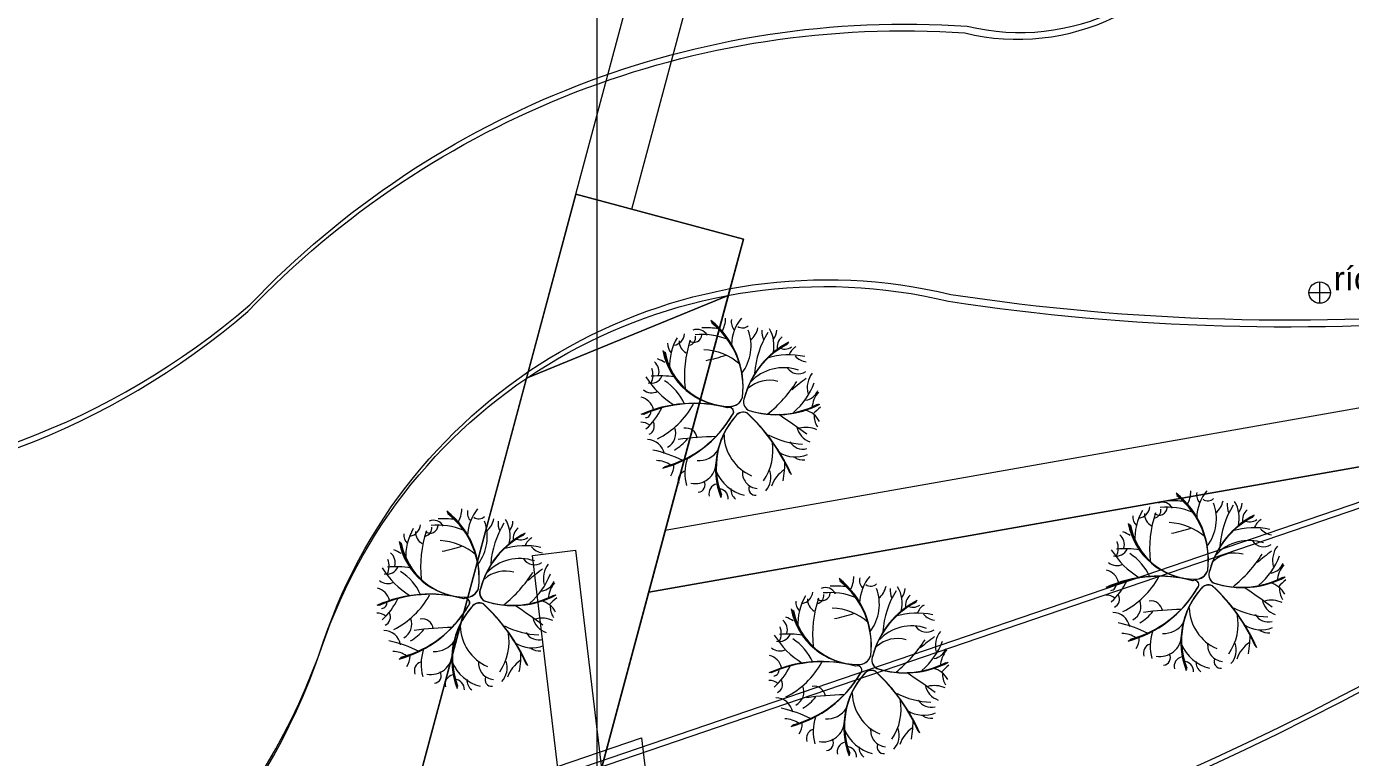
# Model space of a CAD drawing. Header units: metres. Extents: x -1097 to 1588, y -673 to 884.
# Drawn here: x 560.5 to 652.1, y 327.8 to 378.4 of the extents above; entities that cross this region are included whole.
import ezdxf

# ---------------------------------------------------------------- set-up
doc = ezdxf.new("R2010")
doc.units = ezdxf.units.M
for name, color, linetype, lineweight, plot in [('CORTES', 1, 'Continuous', 0, False), ('COTAS', 7, 'Continuous', 0, False), ('EXT. caminos', 252, 'Continuous', 0, False), ('EXTENSIONES', 252, 'Continuous', 0, False), ('HATCHS', 7, 'Continuous', 0, False), ('Solado', 7, 'Continuous', 0, False), ('SUDS-JARDIN_LLUVIA', 4, 'Continuous', 0, False), ('SUDS-PASARELA', 30, 'Continuous', 0, False), ('TERRENO', 188, 'Continuous', 0, False), ('TEXTO', 7, 'Continuous', 0, False), ('VEGETACION', 85, 'Continuous', 0, False), ('VISTA LEJOS', 7, 'Continuous', 0, False)]:
    doc.layers.add(name, color=color, linetype=linetype, lineweight=lineweight, plot=plot)
doc.styles.add('ARIAL', font='arial.ttf')

msp = doc.modelspace()

# ---------------------------------------------------------------- linework, layer by layer
at = {"layer": 'CORTES'}
msp.add_lwpolyline([(600, 175), (600, 470)], dxfattribs=at)
at = {"layer": 'COTAS'}
for points in [[(650, 359.257), (650, 360.743)], [(649.258, 360), (650.742, 360)]]:
    msp.add_lwpolyline(points, dxfattribs=at)
msp.add_circle((650, 360), 0.743, dxfattribs=at)
at = {"layer": 'EXT. caminos'}
for points in [[(675.433, 356.013), (604.704, 343.542)], [(675.253, 351.92), (603.562, 339.279)]]:
    msp.add_lwpolyline(points, dxfattribs=at)
at = {"layer": 'EXTENSIONES'}
for points in [[(598.516, 366.81), (605.849, 394.179)], [(602.379, 365.775), (610.039, 394.362)]]:
    msp.add_lwpolyline(points, dxfattribs=at)
msp.add_lwpolyline([(598.516, 366.81), (610.107, 363.704), (594.578, 305.749), (582.987, 308.855)], close=True, dxfattribs=at)
at = {"layer": 'HATCHS', "color": 251}
for points in [[(610.107, 363.704), (598.516, 366.81), (595.103, 354.072), (609.061, 359.8)], [(609.061, 359.8), (595.103, 354.072), (583.424, 310.487), (596.398, 312.543)]]:
    msp.add_lwpolyline(points, close=True, dxfattribs=at)
at = {"layer": 'Solado'}
msp.add_lwpolyline([(604.704, 343.542), (603.562, 339.279), (675.253, 351.92), (675.433, 356.013)], close=True, dxfattribs=at)
at = {"layer": 'SUDS-JARDIN_LLUVIA'}
msp.add_lwpolyline([(594.345, 326.234), (603.055, 329.206), (606.47, 300.52), (611.471, 256.508), (602.529, 255.492), (597.53, 299.48), (594.345, 326.234)], close=True, dxfattribs=at)
at = {"layer": 'SUDS-PASARELA'}
msp.add_lwpolyline([(600.51, 299.827), (595.511, 341.823), (598.489, 342.177), (603.49, 300.173), (608.49, 256.169), (605.51, 255.831), (600.51, 299.827)], close=True, dxfattribs=at)
at = {"layer": 'TERRENO'}
msp.add_lwpolyline([(556.565, 308.929, 0.197971), (699.318, 366.303, -2.596357)], format="xyb", dxfattribs=at)
at = {"layer": 'TEXTO', "color": 141}
msp.add_lwpolyline([(546.734, 308.929), (1267.067, 554.761)], dxfattribs=at)
at = {"layer": 'VEGETACION'}
for centre, radius, start, end in [((606.912, 356.681), 0.775, 26.98899, 112.35361), ((607.53, 350.99), 6.571, 82.33941, 92.54677), ((604.23, 353.471), 5.862, -7.01261, 51.76086), ((604.286, 353.457), 5.803, -7.01261, 51.76086), ((604.343, 353.443), 5.745, -7.01261, 51.76086), ((604.399, 353.428), 5.686, -7.01261, 51.76086), ((607.011, 358.237), 1.869, -30.31086, -0.13685), ((610.107, 357.977), 0.839, 169.67781, -136.28872), ((612.28, 356.312), 3, 140.20303, 178.19473), ((610.052, 358.133), 0.58, -125.06785, -46.75849), ((609.749, 357.812), 1.382, -52.21385, -10.74588), ((610.054, 356.364), 2.176, -14.12065, 31.52713), ((605.718, 356.445), 0.855, 175.5863, -134.2924), ((608.85, 354.951), 3.845, 149.94734, -176.82535), ((605.16, 357.22), 0.878, -80.57325, -5.45985), ((606.607, 356.649), 0.939, 178.87088, -119.62745), ((613.884, 354.216), 7.859, 161.42441, -173.90455), ((606.69, 357.106), 0.548, -126.83758, -2.22247), ((606.244, 356.903), 0.561, -77.85985, 7.89186), ((607.233, 352.354), 4.754, 68.3223, 95.67587), ((607.511, 356.312), 3.133, -37.03996, 20.27839), ((615.956, 351.213), 5.967, 117.23254, 165.08268), ((616.018, 351.204), 6.027, 117.23254, 165.08268), ((617.128, 353.959), 6.258, 148.36683, 175.73086), ((612.745, 357.267), 1.353, 174.4694, -156.12237), ((611.381, 357.41), 1.04, -37.87568, -0.69377), ((613.373, 356.206), 0.93, 129.13352, -169.79062), ((609.186, 356.86), 4.73, -169.39915, -90.61113), ((609.193, 356.811), 4.683, -169.39915, -90.61113), ((609.2, 356.763), 4.635, -169.39915, -90.61113), ((609.206, 356.715), 4.588, -169.39915, -90.61113), ((607.19, 351.953), 4.093, 49.1819, 87.28655), ((605.345, 366.428), 11.329, -78.88119, -71.62327), ((615.833, 351.229), 5.846, 117.23254, 165.08268), ((615.895, 351.221), 5.906, 117.23254, 165.08268), ((613.253, 350.699), 4.996, 77.26203, 107.34819), ((612.964, 356.903), 0.81, -119.40791, -53.77718), ((614.381, 355.232), 1.206, 122.42615, 158.39057), ((614.579, 356.33), 1.128, -141.31419, -95.81178), ((602.604, 354.284), 1.251, -25.45632, 21.23769), ((603.344, 354.503), 0.931, -14.60648, 49.15979), ((601.679, 349.899), 6.054, 60.2465, 65.67795), ((612.891, 351.688), 3.119, 70.80163, 137.40588), ((613.92, 355.299), 0.922, -146.51659, -56.55935), ((608.484, 357.357), 6.03, -148.02706, -121.83538), ((603.708, 354.551), 0.827, -103.47011, -23.89102), ((604.3, 346.885), 7.353, 81.86691, 94.41278), ((602.742, 350.867), 3.584, 23.33462, 57.91194), ((611.902, 351.743), 2.189, 74.31841, 131.55014), ((605.827, 358.975), 9.484, -50.96163, -32.70067), ((622.924, 342.391), 14.413, 125.94383, 130.94741), ((616.221, 353.409), 1.693, 143.15964, -166.58772), ((603.756, 353.949), 0.88, -130.29884, -61.78587), ((610.23, 355.578), 5.12, -49.01403, -20.95397), ((614.22, 353.662), 1.134, -79.471, -22.67378), ((616.698, 351.928), 1.835, 139.45159, 176.95737), ((606.65, 343.458), 8.881, 74.72725, 114.24073), ((602.766, 351.64), 1.149, 14.16374, 76.17617), ((606.682, 343.544), 8.792, 74.72725, 114.24073), ((606.715, 343.63), 8.703, 74.72725, 114.24073), ((606.747, 343.715), 8.615, 74.72725, 114.24073), ((600.177, 354.099), 4.762, -47.90984, -25.81356), ((601.514, 355.12), 5.869, -63.07438, -28.86719), ((609.117, 351.742), 0.311, -49.80286, 114.20931), ((609.125, 351.745), 0.308, -49.80286, 114.20931), ((609.132, 351.747), 0.305, -49.80286, 114.20931), ((609.14, 351.75), 0.302, -49.80286, 114.20931), ((609.185, 353.036), 0.907, -93.13221, -17.97388), ((609.192, 353.026), 0.898, -93.13221, -17.97388), ((609.199, 353.016), 0.889, -93.13221, -17.97388), ((609.206, 353.005), 0.88, -93.13221, -17.97388), ((610.775, 352.438), 0.66, 153.41984, -121.27123), ((610.784, 352.443), 0.667, 153.41984, -121.27123), ((610.794, 352.447), 0.674, 153.41984, -121.27123), ((610.803, 352.451), 0.681, 153.41984, -121.27123), ((612.361, 357.765), 6.199, -108.13167, -62.2585), ((612.387, 357.824), 6.263, -108.13167, -62.2585), ((612.413, 357.884), 6.327, -108.13167, -62.2585), ((612.438, 357.943), 6.391, -108.13167, -62.2585), ((622.49, 343.901), 10.79, 130.7293, 134.41442), ((603.014, 350.038), 0.997, 52.25184, 90.5793), ((603.315, 351.738), 0.39, -87.47941, 11.74599), ((603.337, 350.756), 0.61, -65.70951, 27.14006), ((602.462, 355.527), 7.95, -74.86791, -30.40238), ((602.536, 355.492), 7.87, -74.86791, -30.40238), ((602.61, 355.457), 7.791, -74.86791, -30.40238), ((602.684, 355.422), 7.711, -74.86791, -30.40238), ((613.694, 347.795), 5.509, 138.41245, -158.97879), ((613.656, 347.838), 5.454, 138.41245, -158.97879), ((613.617, 347.88), 5.399, 138.41245, -158.97879), ((613.579, 347.922), 5.344, 138.41245, -158.97879), ((610.098, 351.085), 0.64, 64.15715, 144.97171), ((610.095, 351.094), 0.634, 64.15715, 144.97171), ((610.093, 351.103), 0.627, 64.15715, 144.97171), ((610.091, 351.113), 0.621, 64.15715, 144.97171), ((601.894, 342.461), 12.511, 23.86454, 47.40587), ((601.812, 342.363), 12.64, 23.86454, 47.40587), ((601.73, 342.264), 12.769, 23.86454, 47.40587), ((601.647, 342.166), 12.898, 23.86454, 47.40587), ((578.183, 300.451), 61.595, 53.87007, 56.06767), ((614.029, 350.401), 1.513, 26.97872, 76.13005), ((616.314, 351.452), 1.306, 175.41939, -146.01117), ((604.356, 350.253), 1.069, -61.51977, 22.95033), ((606.134, 349.849), 0.78, 6.63564, 100.13385), ((611.92, 350.223), 3.15, -178.6401, -113.40996), ((614.435, 355.189), 5.671, -117.27146, -92.28607), ((615.157, 350.982), 1.374, -169.09926, -108.54581), ((614.447, 348.893), 1.784, 65.24594, 104.85446), ((603.446, 348.613), 1.222, 10.88374, 88.48923), ((603.366, 352.33), 3.781, -58.5365, -40.24403), ((609.169, 321.479), 28.581, 91.89585, 97.18239), ((608.43, 349.061), 3.722, -34.2307, 10.37313), ((614.228, 350.218), 1.045, -148.92217, -74.86876), ((602.127, 340.886), 8.396, 63.11546, 78.20425), ((604.09, 346.639), 1.735, 55.05214, 89.71285), ((609.266, 347.505), 3.202, 162.29182, -164.58266), ((606.997, 350.023), 1.651, -93.06078, -33.79545), ((613.719, 350.718), 2.092, -122.25906, -66.98973), ((607, 348.14), 5.974, -11.32784, 2.75208), ((614.233, 349.501), 1.081, -121.91184, -83.51776), ((603.997, 348.056), 1.306, -33.66519, 0.2761), ((606.257, 347.023), 0.66, 109.77659, -161.16161), ((606.758, 348.248), 1.466, -101.26434, -1.15026), ((610.861, 348.746), 2.858, -157.33263, -104.24202), ((611.154, 347.557), 1.115, 172.80158, -94.34358), ((610.597, 347.242), 1.423, -42.05543, 18.62735), ((614.269, 345.82), 2.347, 124.73116, 160.55197), ((606.947, 346.696), 0.513, -86.06631, 31.73431), ((608.4, 346.098), 0.675, 102.03316, -164.99288), ((608.367, 345.749), 0.696, -2.81364, 89.85899), ((610.06, 346.372), 0.818, 174.9157, -126.47299), ((610.944, 346.428), 0.456, 157.63517, -83.3031), ((639.735, 339.033), 6.571, 82.33941, 92.54677), ((636.435, 341.515), 5.862, -7.01261, 51.76086), ((636.491, 341.5), 5.803, -7.01261, 51.76086), ((636.548, 341.486), 5.745, -7.01261, 51.76086), ((636.604, 341.472), 5.686, -7.01261, 51.76086), ((639.216, 346.28), 1.869, -30.31086, -0.13685), ((642.312, 346.021), 0.839, 169.67781, -136.28872), ((644.485, 344.356), 3, 140.20303, 178.19473), ((642.257, 346.176), 0.58, -125.06785, -46.75849), ((641.954, 345.855), 1.382, -52.21385, -10.74588), ((642.259, 344.407), 2.176, -14.12065, 31.52713), ((585.967, 340.27), 5.862, -7.01261, 51.76086), ((586.023, 340.255), 5.803, -7.01261, 51.76086), ((586.08, 340.241), 5.745, -7.01261, 51.76086), ((586.136, 340.227), 5.686, -7.01261, 51.76086), ((588.748, 345.035), 1.869, -30.31086, -0.13685), ((591.844, 344.776), 0.839, 169.67781, -136.28872), ((594.017, 343.111), 3, 140.20303, 178.19473), ((641.055, 342.994), 3.845, 149.94734, -176.82535), ((637.365, 345.264), 0.878, -80.57325, -5.45985), ((638.812, 344.692), 0.939, 178.87088, -119.62745), ((646.089, 342.26), 7.859, 161.42441, -173.90455), ((638.895, 345.149), 0.548, -126.83758, -2.22247), ((638.449, 344.947), 0.561, -77.85985, 7.89186), ((639.117, 344.724), 0.775, 26.98899, 112.35361), ((639.438, 340.397), 4.754, 68.3223, 95.67587), ((639.716, 344.355), 3.133, -37.03996, 20.27839), ((648.223, 339.248), 6.027, 117.23254, 165.08268), ((649.333, 342.002), 6.258, 148.36683, 175.73086), ((644.95, 345.311), 1.353, 174.4694, -156.12237), ((643.586, 345.454), 1.04, -37.87568, -0.69377), ((645.578, 344.25), 0.93, 129.13352, -169.79062), ((590.587, 341.749), 3.845, 149.94734, -176.82535), ((586.897, 344.019), 0.878, -80.57325, -5.45985), ((588.427, 343.904), 0.548, -126.83758, -2.22247), ((587.981, 343.702), 0.561, -77.85985, 7.89186), ((588.649, 343.479), 0.775, 26.98899, 112.35361), ((588.971, 339.152), 4.754, 68.3223, 95.67587), ((589.267, 337.788), 6.571, 82.33941, 92.54677), ((591.79, 344.931), 0.58, -125.06785, -46.75849), ((589.248, 343.11), 3.133, -37.03996, 20.27839), ((591.486, 344.61), 1.382, -52.21385, -10.74588), ((598.865, 340.757), 6.258, 148.36683, 175.73086), ((594.482, 344.066), 1.353, 174.4694, -156.12237), ((591.791, 343.162), 2.176, -14.12065, 31.52713), ((593.118, 344.209), 1.04, -37.87568, -0.69377), ((595.11, 343.005), 0.93, 129.13352, -169.79062), ((641.391, 344.903), 4.73, -169.39915, -90.61113), ((641.398, 344.855), 4.683, -169.39915, -90.61113), ((641.405, 344.806), 4.635, -169.39915, -90.61113), ((641.411, 344.758), 4.588, -169.39915, -90.61113), ((637.923, 344.489), 0.855, 175.5863, -134.2924), ((639.395, 339.996), 4.093, 49.1819, 87.28655), ((637.55, 354.471), 11.329, -78.88119, -71.62327), ((648.038, 339.272), 5.846, 117.23254, 165.08268), ((648.1, 339.264), 5.906, 117.23254, 165.08268), ((648.161, 339.256), 5.967, 117.23254, 165.08268), ((645.458, 338.742), 4.996, 77.26203, 107.34819), ((645.169, 344.947), 0.81, -119.40791, -53.77718), ((646.586, 343.276), 1.206, 122.42615, 158.39057), ((590.923, 343.658), 4.73, -169.39915, -90.61113), ((587.455, 343.244), 0.855, 175.5863, -134.2924), ((588.344, 343.447), 0.939, 178.87088, -119.62745), ((595.621, 341.015), 7.859, 161.42441, -173.90455), ((588.927, 338.751), 4.093, 49.1819, 87.28655), ((597.57, 338.027), 5.846, 117.23254, 165.08268), ((597.632, 338.019), 5.906, 117.23254, 165.08268), ((597.693, 338.011), 5.967, 117.23254, 165.08268), ((597.755, 338.003), 6.027, 117.23254, 165.08268), ((594.701, 343.702), 0.81, -119.40791, -53.77718), ((596.118, 342.031), 1.206, 122.42615, 158.39057), ((634.809, 342.328), 1.251, -25.45632, 21.23769), ((635.549, 342.546), 0.931, -14.60648, 49.15979), ((633.884, 337.943), 6.054, 60.2465, 65.67795), ((645.096, 339.732), 3.119, 70.80163, 137.40588), ((646.125, 343.342), 0.922, -146.51659, -56.55935), ((646.784, 344.373), 1.128, -141.31419, -95.81178), ((585.081, 341.301), 0.931, -14.60648, 49.15979), ((583.416, 336.698), 6.054, 60.2465, 65.67795), ((590.93, 343.61), 4.683, -169.39915, -90.61113), ((590.937, 343.561), 4.635, -169.39915, -90.61113), ((590.944, 343.513), 4.588, -169.39915, -90.61113), ((587.082, 353.226), 11.329, -78.88119, -71.62327), ((594.99, 337.497), 4.996, 77.26203, 107.34819), ((596.316, 343.128), 1.128, -141.31419, -95.81178), ((640.689, 345.4), 6.03, -148.02706, -121.83538), ((635.913, 342.595), 0.827, -103.47011, -23.89102), ((636.505, 334.929), 7.353, 81.86691, 94.41278), ((634.947, 338.91), 3.584, 23.33462, 57.91194), ((644.107, 339.787), 2.189, 74.31841, 131.55014), ((638.032, 347.018), 9.484, -50.96163, -32.70067), ((655.129, 330.435), 14.413, 125.94383, 130.94741), ((648.426, 341.453), 1.693, 143.15964, -166.58772), ((590.221, 344.155), 6.03, -148.02706, -121.83538), ((585.445, 341.35), 0.827, -103.47011, -23.89102), ((584.341, 341.083), 1.251, -25.45632, 21.23769), ((586.037, 333.684), 7.353, 81.86691, 94.41278), ((594.628, 338.487), 3.119, 70.80163, 137.40588), ((595.657, 342.097), 0.922, -146.51659, -56.55935), ((597.958, 340.208), 1.693, 143.15964, -166.58772), ((635.961, 341.992), 0.88, -130.29884, -61.78587), ((642.435, 343.621), 5.12, -49.01403, -20.95397), ((646.425, 341.706), 1.134, -79.471, -22.67378), ((648.903, 339.972), 1.835, 139.45159, 176.95737), ((585.493, 340.747), 0.88, -130.29884, -61.78587), ((584.48, 337.665), 3.584, 23.33462, 57.91194), ((593.639, 338.542), 2.189, 74.31841, 131.55014), ((587.564, 345.773), 9.484, -50.96163, -32.70067), ((604.661, 329.19), 14.413, 125.94383, 130.94741), ((591.967, 342.376), 5.12, -49.01403, -20.95397), ((595.958, 340.461), 1.134, -79.471, -22.67378), ((613.108, 335.609), 5.862, -7.01261, 51.76086), ((613.164, 335.594), 5.803, -7.01261, 51.76086), ((613.22, 335.58), 5.745, -7.01261, 51.76086), ((613.277, 335.565), 5.686, -7.01261, 51.76086), ((615.889, 340.374), 1.869, -30.31086, -0.13685), ((618.985, 340.115), 0.839, 169.67781, -136.28872), ((621.157, 338.45), 3, 140.20303, 178.19473), ((638.855, 331.502), 8.881, 74.72725, 114.24073), ((634.971, 339.684), 1.149, 14.16374, 76.17617), ((638.887, 331.587), 8.792, 74.72725, 114.24073), ((638.92, 331.673), 8.703, 74.72725, 114.24073), ((638.952, 331.759), 8.615, 74.72725, 114.24073), ((632.382, 342.143), 4.762, -47.90984, -25.81356), ((633.719, 343.163), 5.869, -63.07438, -28.86719), ((641.322, 339.785), 0.311, -49.80286, 114.20931), ((641.33, 339.788), 0.308, -49.80286, 114.20931), ((641.337, 339.791), 0.305, -49.80286, 114.20931), ((641.345, 339.794), 0.302, -49.80286, 114.20931), ((641.39, 341.079), 0.907, -93.13221, -17.97388), ((641.397, 341.069), 0.898, -93.13221, -17.97388), ((641.404, 341.059), 0.889, -93.13221, -17.97388), ((641.411, 341.049), 0.88, -93.13221, -17.97388), ((642.98, 340.482), 0.66, 153.41984, -121.27123), ((642.989, 340.486), 0.667, 153.41984, -121.27123), ((642.999, 340.49), 0.674, 153.41984, -121.27123), ((643.008, 340.495), 0.681, 153.41984, -121.27123), ((644.566, 345.809), 6.199, -108.13167, -62.2585), ((644.592, 345.868), 6.263, -108.13167, -62.2585), ((644.618, 345.927), 6.327, -108.13167, -62.2585), ((644.643, 345.986), 6.391, -108.13167, -62.2585), ((654.695, 331.945), 10.79, 130.7293, 134.41442), ((588.387, 330.257), 8.881, 74.72725, 114.24073), ((584.503, 338.439), 1.149, 14.16374, 76.17617), ((588.42, 330.342), 8.792, 74.72725, 114.24073), ((588.452, 330.428), 8.703, 74.72725, 114.24073), ((588.484, 330.514), 8.615, 74.72725, 114.24073), ((590.922, 339.834), 0.907, -93.13221, -17.97388), ((590.929, 339.824), 0.898, -93.13221, -17.97388), ((590.936, 339.814), 0.889, -93.13221, -17.97388), ((590.943, 339.804), 0.88, -93.13221, -17.97388), ((592.512, 339.237), 0.66, 153.41984, -121.27123), ((592.521, 339.241), 0.667, 153.41984, -121.27123), ((592.531, 339.245), 0.674, 153.41984, -121.27123), ((592.54, 339.25), 0.681, 153.41984, -121.27123), ((598.435, 338.727), 1.835, 139.45159, 176.95737), ((614.037, 339.358), 0.878, -80.57325, -5.45985), ((615.568, 339.243), 0.548, -126.83758, -2.22247), ((615.121, 339.041), 0.561, -77.85985, 7.89186), ((615.79, 338.818), 0.775, 26.98899, 112.35361), ((616.111, 334.491), 4.754, 68.3223, 95.67587), ((616.407, 333.127), 6.571, 82.33941, 92.54677), ((618.93, 340.27), 0.58, -125.06785, -46.75849), ((616.389, 338.449), 3.133, -37.03996, 20.27839), ((618.627, 339.949), 1.382, -52.21385, -10.74588), ((626.006, 336.096), 6.258, 148.36683, 175.73086), ((621.623, 339.405), 1.353, 174.4694, -156.12237), ((618.932, 338.501), 2.176, -14.12065, 31.52713), ((620.258, 339.548), 1.04, -37.87568, -0.69377), ((635.52, 339.781), 0.39, -87.47941, 11.74599), ((634.667, 343.571), 7.95, -74.86791, -30.40238), ((634.741, 343.536), 7.87, -74.86791, -30.40238), ((634.815, 343.501), 7.791, -74.86791, -30.40238), ((634.889, 343.466), 7.711, -74.86791, -30.40238), ((645.899, 335.839), 5.509, 138.41245, -158.97879), ((645.861, 335.881), 5.454, 138.41245, -158.97879), ((645.822, 335.923), 5.399, 138.41245, -158.97879), ((645.784, 335.966), 5.344, 138.41245, -158.97879), ((642.303, 339.128), 0.64, 64.15715, 144.97171), ((642.3, 339.137), 0.634, 64.15715, 144.97171), ((642.298, 339.147), 0.627, 64.15715, 144.97171), ((642.296, 339.156), 0.621, 64.15715, 144.97171), ((634.099, 330.505), 12.511, 23.86454, 47.40587), ((634.017, 330.406), 12.64, 23.86454, 47.40587), ((633.935, 330.308), 12.769, 23.86454, 47.40587), ((633.852, 330.209), 12.898, 23.86454, 47.40587), ((610.388, 288.495), 61.595, 53.87007, 56.06767), ((646.234, 338.444), 1.513, 26.97872, 76.13005), ((648.519, 339.495), 1.306, 175.41939, -146.01117), ((585.052, 338.536), 0.39, -87.47941, 11.74599), ((581.914, 340.898), 4.762, -47.90984, -25.81356), ((583.252, 341.918), 5.869, -63.07438, -28.86719), ((584.199, 342.326), 7.95, -74.86791, -30.40238), ((584.273, 342.291), 7.87, -74.86791, -30.40238), ((584.347, 342.256), 7.791, -74.86791, -30.40238), ((584.421, 342.22), 7.711, -74.86791, -30.40238), ((595.431, 334.594), 5.509, 138.41245, -158.97879), ((595.393, 334.636), 5.454, 138.41245, -158.97879), ((595.355, 334.678), 5.399, 138.41245, -158.97879), ((595.316, 334.721), 5.344, 138.41245, -158.97879), ((590.854, 338.54), 0.311, -49.80286, 114.20931), ((590.862, 338.543), 0.308, -49.80286, 114.20931), ((590.869, 338.546), 0.305, -49.80286, 114.20931), ((590.877, 338.549), 0.302, -49.80286, 114.20931), ((591.835, 337.883), 0.64, 64.15715, 144.97171), ((591.832, 337.892), 0.634, 64.15715, 144.97171), ((591.83, 337.902), 0.627, 64.15715, 144.97171), ((591.828, 337.911), 0.621, 64.15715, 144.97171), ((583.631, 329.26), 12.511, 23.86454, 47.40587), ((583.549, 329.161), 12.64, 23.86454, 47.40587), ((583.467, 329.063), 12.769, 23.86454, 47.40587), ((583.385, 328.964), 12.898, 23.86454, 47.40587), ((594.098, 344.564), 6.199, -108.13167, -62.2585), ((594.124, 344.623), 6.263, -108.13167, -62.2585), ((594.15, 344.682), 6.327, -108.13167, -62.2585), ((594.176, 344.741), 6.391, -108.13167, -62.2585), ((559.92, 287.25), 61.595, 53.87007, 56.06767), ((595.766, 337.199), 1.513, 26.97872, 76.13005), ((604.227, 330.7), 10.79, 130.7293, 134.41442), ((598.051, 338.25), 1.306, 175.41939, -146.01117), ((614.596, 338.582), 0.855, 175.5863, -134.2924), ((617.728, 337.088), 3.845, 149.94734, -176.82535), ((615.485, 338.786), 0.939, 178.87088, -119.62745), ((622.762, 336.353), 7.859, 161.42441, -173.90455), ((616.068, 334.09), 4.093, 49.1819, 87.28655), ((624.711, 333.366), 5.846, 117.23254, 165.08268), ((624.772, 333.358), 5.906, 117.23254, 165.08268), ((624.834, 333.35), 5.967, 117.23254, 165.08268), ((624.895, 333.342), 6.027, 117.23254, 165.08268), ((622.25, 338.344), 0.93, 129.13352, -169.79062), ((621.842, 339.041), 0.81, -119.40791, -53.77718), ((623.259, 337.37), 1.206, 122.42615, 158.39057), ((635.219, 338.081), 0.997, 52.25184, 90.5793), ((635.542, 338.8), 0.61, -65.70951, 27.14006), ((636.561, 338.296), 1.069, -61.51977, 22.95033), ((638.339, 337.893), 0.78, 6.63564, 100.13385), ((644.125, 338.266), 3.15, -178.6401, -113.40996), ((646.64, 343.232), 5.671, -117.27146, -92.28607), ((647.362, 339.025), 1.374, -169.09926, -108.54581), ((646.652, 336.936), 1.784, 65.24594, 104.85446), ((584.751, 336.836), 0.997, 52.25184, 90.5793), ((585.074, 337.555), 0.61, -65.70951, 27.14006), ((586.093, 337.051), 1.069, -61.51977, 22.95033), ((587.871, 336.648), 0.78, 6.63564, 100.13385), ((596.894, 337.78), 1.374, -169.09926, -108.54581), ((596.184, 335.691), 1.784, 65.24594, 104.85446), ((612.222, 336.64), 0.931, -14.60648, 49.15979), ((610.556, 332.037), 6.054, 60.2465, 65.67795), ((618.064, 338.997), 4.73, -169.39915, -90.61113), ((618.071, 338.949), 4.683, -169.39915, -90.61113), ((618.077, 338.9), 4.635, -169.39915, -90.61113), ((618.084, 338.852), 4.588, -169.39915, -90.61113), ((614.223, 348.565), 11.329, -78.88119, -71.62327), ((622.131, 332.836), 4.996, 77.26203, 107.34819), ((623.456, 338.467), 1.128, -141.31419, -95.81178), ((635.651, 336.657), 1.222, 10.88374, 88.48923), ((635.571, 340.373), 3.781, -58.5365, -40.24403), ((641.374, 309.522), 28.581, 91.89585, 97.18239), ((640.635, 337.104), 3.722, -34.2307, 10.37313), ((646.433, 338.262), 1.045, -148.92217, -74.86876), ((585.183, 335.412), 1.222, 10.88374, 88.48923), ((585.104, 339.128), 3.781, -58.5365, -40.24403), ((590.906, 308.277), 28.581, 91.89585, 97.18239), ((593.657, 337.021), 3.15, -178.6401, -113.40996), ((590.167, 335.859), 3.722, -34.2307, 10.37313), ((596.172, 341.987), 5.671, -117.27146, -92.28607), ((595.965, 337.017), 1.045, -148.92217, -74.86876), ((612.585, 336.688), 0.827, -103.47011, -23.89102), ((611.482, 336.422), 1.251, -25.45632, 21.23769), ((613.177, 329.023), 7.353, 81.86691, 94.41278), ((621.769, 333.826), 3.119, 70.80163, 137.40588), ((622.797, 337.436), 0.922, -146.51659, -56.55935), ((625.099, 335.547), 1.693, 143.15964, -166.58772), ((634.332, 328.929), 8.396, 63.11546, 78.20425), ((636.295, 334.683), 1.735, 55.05214, 89.71285), ((641.471, 335.548), 3.202, 162.29182, -164.58266), ((639.202, 338.067), 1.651, -93.06078, -33.79545), ((645.924, 338.761), 2.092, -122.25906, -66.98973), ((639.205, 336.184), 5.974, -11.32784, 2.75208), ((646.438, 337.544), 1.081, -121.91184, -83.51776), ((583.864, 327.684), 8.396, 63.11546, 78.20425), ((588.735, 336.822), 1.651, -93.06078, -33.79545), ((595.457, 337.516), 2.092, -122.25906, -66.98973), ((617.362, 339.494), 6.03, -148.02706, -121.83538), ((611.62, 333.004), 3.584, 23.33462, 57.91194), ((620.779, 333.881), 2.189, 74.31841, 131.55014), ((614.704, 341.112), 9.484, -50.96163, -32.70067), ((631.802, 324.529), 14.413, 125.94383, 130.94741), ((619.108, 337.715), 5.12, -49.01403, -20.95397), ((636.202, 336.099), 1.306, -33.66519, 0.2761), ((638.462, 335.067), 0.66, 109.77659, -161.16161), ((638.963, 336.291), 1.466, -101.26434, -1.15026), ((643.066, 336.79), 2.858, -157.33263, -104.24202), ((643.359, 335.6), 1.115, 172.80158, -94.34358), ((642.802, 335.286), 1.423, -42.05543, 18.62735), ((646.474, 333.863), 2.347, 124.73116, 160.55197), ((585.827, 333.438), 1.735, 55.05214, 89.71285), ((585.735, 334.854), 1.306, -33.66519, 0.2761), ((591.004, 334.303), 3.202, 162.29182, -164.58266), ((588.495, 335.046), 1.466, -101.26434, -1.15026), ((596.006, 332.618), 2.347, 124.73116, 160.55197), ((588.738, 334.938), 5.974, -11.32784, 2.75208), ((595.97, 336.299), 1.081, -121.91184, -83.51776), ((611.644, 333.778), 1.149, 14.16374, 76.17617), ((612.633, 336.086), 0.88, -130.29884, -61.78587), ((618.063, 335.173), 0.907, -93.13221, -17.97388), ((618.07, 335.163), 0.898, -93.13221, -17.97388), ((618.077, 335.153), 0.889, -93.13221, -17.97388), ((618.083, 335.143), 0.88, -93.13221, -17.97388), ((619.653, 334.576), 0.66, 153.41984, -121.27123), ((619.662, 334.58), 0.667, 153.41984, -121.27123), ((619.671, 334.584), 0.674, 153.41984, -121.27123), ((619.681, 334.588), 0.681, 153.41984, -121.27123), ((623.098, 335.8), 1.134, -79.471, -22.67378), ((625.575, 334.066), 1.835, 139.45159, 176.95737), ((639.152, 334.74), 0.513, -86.06631, 31.73431), ((640.605, 334.142), 0.675, 102.03316, -164.99288), ((643.149, 334.472), 0.456, 157.63517, -83.3031), ((587.994, 333.822), 0.66, 109.77659, -161.16161), ((588.684, 333.495), 0.513, -86.06631, 31.73431), ((592.598, 335.545), 2.858, -157.33263, -104.24202), ((592.892, 334.355), 1.115, 172.80158, -94.34358), ((592.334, 334.04), 1.423, -42.05543, 18.62735), ((615.528, 325.596), 8.881, 74.72725, 114.24073), ((615.56, 325.681), 8.792, 74.72725, 114.24073), ((615.592, 325.767), 8.703, 74.72725, 114.24073), ((615.624, 325.853), 8.615, 74.72725, 114.24073), ((612.193, 333.875), 0.39, -87.47941, 11.74599), ((609.054, 336.237), 4.762, -47.90984, -25.81356), ((610.392, 337.257), 5.869, -63.07438, -28.86719), ((611.339, 337.664), 7.95, -74.86791, -30.40238), ((611.413, 337.629), 7.87, -74.86791, -30.40238), ((611.487, 337.594), 7.791, -74.86791, -30.40238), ((611.562, 337.559), 7.711, -74.86791, -30.40238), ((622.572, 329.933), 5.509, 138.41245, -158.97879), ((622.533, 329.975), 5.454, 138.41245, -158.97879), ((622.495, 330.017), 5.399, 138.41245, -158.97879), ((622.457, 330.06), 5.344, 138.41245, -158.97879), ((617.995, 333.879), 0.311, -49.80286, 114.20931), ((618.002, 333.882), 0.308, -49.80286, 114.20931), ((618.01, 333.885), 0.305, -49.80286, 114.20931), ((618.017, 333.888), 0.302, -49.80286, 114.20931), ((618.975, 333.222), 0.64, 64.15715, 144.97171), ((618.973, 333.231), 0.634, 64.15715, 144.97171), ((618.971, 333.241), 0.627, 64.15715, 144.97171), ((618.968, 333.25), 0.621, 64.15715, 144.97171), ((610.772, 324.599), 12.511, 23.86454, 47.40587), ((610.689, 324.5), 12.64, 23.86454, 47.40587), ((610.607, 324.402), 12.769, 23.86454, 47.40587), ((610.525, 324.303), 12.898, 23.86454, 47.40587), ((621.239, 339.903), 6.199, -108.13167, -62.2585), ((621.265, 339.962), 6.263, -108.13167, -62.2585), ((621.29, 340.021), 6.327, -108.13167, -62.2585), ((621.316, 340.08), 6.391, -108.13167, -62.2585), ((587.061, 282.588), 61.595, 53.87007, 56.06767), ((622.906, 332.538), 1.513, 26.97872, 76.13005), ((631.368, 326.039), 10.79, 130.7293, 134.41442), ((625.191, 333.589), 1.306, 175.41939, -146.01117), ((640.572, 333.792), 0.696, -2.81364, 89.85899), ((642.265, 334.416), 0.818, 174.9157, -126.47299), ((590.137, 332.897), 0.675, 102.03316, -164.99288), ((590.105, 332.547), 0.696, -2.81364, 89.85899), ((591.797, 333.171), 0.818, 174.9157, -126.47299), ((592.681, 333.227), 0.456, 157.63517, -83.3031), ((611.892, 332.175), 0.997, 52.25184, 90.5793), ((612.215, 332.894), 0.61, -65.70951, 27.14006), ((613.233, 332.39), 1.069, -61.51977, 22.95033), ((615.012, 331.987), 0.78, 6.63564, 100.13385), ((624.035, 333.119), 1.374, -169.09926, -108.54581), ((623.325, 331.03), 1.784, 65.24594, 104.85446), ((612.324, 330.751), 1.222, 10.88374, 88.48923), ((612.244, 334.467), 3.781, -58.5365, -40.24403), ((618.046, 303.616), 28.581, 91.89585, 97.18239), ((620.798, 332.36), 3.15, -178.6401, -113.40996), ((617.308, 331.198), 3.722, -34.2307, 10.37313), ((623.313, 337.326), 5.671, -117.27146, -92.28607), ((623.106, 332.355), 1.045, -148.92217, -74.86876), ((611.005, 323.023), 8.396, 63.11546, 78.20425), ((615.875, 332.16), 1.651, -93.06078, -33.79545), ((622.597, 332.855), 2.092, -122.25906, -66.98973), ((612.968, 328.777), 1.735, 55.05214, 89.71285), ((612.875, 330.193), 1.306, -33.66519, 0.2761), ((618.144, 329.642), 3.202, 162.29182, -164.58266), ((615.635, 330.385), 1.466, -101.26434, -1.15026), ((615.878, 330.277), 5.974, -11.32784, 2.75208), ((623.11, 331.638), 1.081, -121.91184, -83.51776), ((615.134, 329.161), 0.66, 109.77659, -161.16161), ((615.825, 328.834), 0.513, -86.06631, 31.73431), ((619.738, 330.883), 2.858, -157.33263, -104.24202), ((620.032, 329.694), 1.115, 172.80158, -94.34358), ((619.475, 329.379), 1.423, -42.05543, 18.62735), ((623.146, 327.957), 2.347, 124.73116, 160.55197), ((617.278, 328.235), 0.675, 102.03316, -164.99288), ((617.245, 327.886), 0.696, -2.81364, 89.85899), ((618.937, 328.51), 0.818, 174.9157, -126.47299), ((619.822, 328.565), 0.456, 157.63517, -83.3031)]:
    msp.add_arc(centre, radius, start, end, dxfattribs=at)
at = {"layer": 'VISTA LEJOS'}
for points in [[(546.734, 308.929), (1267.067, 554.761)], [(546.885, 309.399), (1267.218, 555.231)]]:
    msp.add_lwpolyline(points, dxfattribs=at)
for points in [[(598.239, 415.972, 0.099657), (565.478, 406.525, -0.218656), (546.407, 407.091, 0.253576), (512.183, 401.033, 0.493829), (508.453, 357.267, 0.358529), (575.807, 358.689, -0.222729), (625.438, 377.962, 0.822245), (638.171, 405.428, 0.19926), (598.239, 415.972, -73.398936)], [(598.239, 415.972, 0.099657), (565.478, 406.525, -0.218656), (546.407, 407.091, 0.253576), (512.183, 401.033, 0.493829), (508.453, 357.267, 0.358529), (575.807, 358.689, -0.222729), (625.438, 377.962, 0.822245), (638.171, 405.428, 0.19926), (598.239, 415.972, -73.398936)], [(598.39, 416.442, 0.099657), (565.628, 406.995, -0.218656), (546.558, 407.561, 0.253576), (512.333, 401.503, 0.493829), (508.604, 357.737, 0.358529), (575.958, 359.159, -0.222729), (625.588, 378.432, 0.822245), (638.322, 405.898, 0.19926), (598.39, 416.442, -73.398936)], [(556.716, 309.399, 0.211541), (581.058, 335.889, -0.387748), (624.465, 359.872, 0.121393), (699.469, 366.772, 0.061535)], [(556.716, 309.399, 0.197971), (699.469, 366.772, -2.596357)], [(556.565, 308.929, 0.211541), (580.907, 335.419, -0.387748), (624.315, 359.402, 0.121393), (699.318, 366.303, 0.061535)], [(556.565, 308.929, 0.211541), (580.907, 335.419, -0.387748), (624.315, 359.402, 0.121393), (699.318, 366.303, 0.061535)], [(556.565, 308.929, 0.197971), (699.318, 366.303, -2.596357)]]:
    msp.add_lwpolyline(points, format="xyb", dxfattribs=at)

# ---------------------------------------------------------------- texts
at = {"layer": 'COTAS', "style": 'ARIAL'}
msp.add_text('río +330.50', height=1.65, dxfattribs=at).set_placement((650.965, 360.149))

doc.saveas('drawing.dxf')
